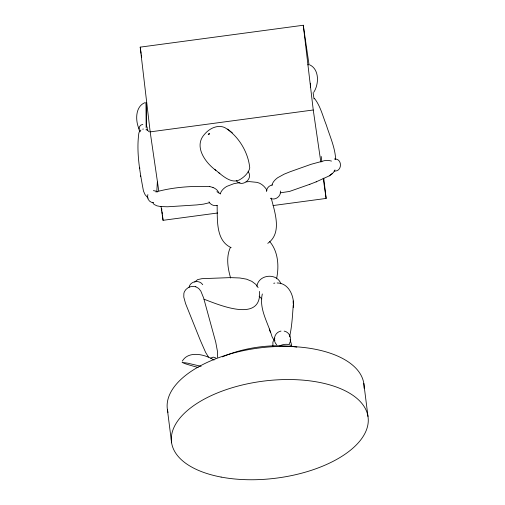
<?xml version="1.0" encoding="UTF-8"?>
<svg xmlns="http://www.w3.org/2000/svg" width="505" height="505" viewBox="0 0 505 505"><rect width="100%" height="100%" fill="white"/><g stroke="black" fill="none" stroke-linecap="round" stroke-linejoin="round"><path stroke-width="0.76" d="M208.477 357.041L205.63 352.427L200.277 340.212L185.556 303.562L183.782 297.041L183.877 293.348L184.407 291.65L185.96 289.447L188.062 287.743L190.461 286.726L192.487 286.423L195.82 286.771M217.118 205.365C217.516 219.599 215.616 240.645 231.151 247.633M157.345 182.046L156.809 191.414M310.651 83.218L310.499 85.597M293.26 304.932C292.477 315.575 291.953 326.546 289.548 336.955M271.974 185.165C272.662 181.983 275.162 179.61 277.662 177.728L284.151 174.162L290.293 171.681L311.112 164.289L324.57 160.64L328.345 160.375L331.507 161.076M310.398 86.746L310.322 87.485M266.375 191.54C266.495 188.251 269.216 185.348 272.466 184.937M214.758 169.44C221.506 174.648 231.795 185.531 240.948 178.953C243.789 177.148 246.295 174.768 248.1 171.908C248.845 170.652 249.489 169.295 249.741 167.843C248.239 152.068 238.278 135.643 224.624 127.494C217.137 124.325 208.893 128.819 204.184 134.677C193.649 146.665 205.478 162.831 215.869 170.343M217.415 357.37L217.623 352.256L215.736 342.156L203.603 297.899L200.826 291.101L198.711 288.443L195.688 286.714M262.322 293.979C258.787 308.814 267.966 322.512 271.905 336.324C272.542 337.952 273.571 339.448 274.928 340.559M276.557 278.779C279.233 266.362 278.242 251.515 269.702 241.548M140.927 130.056C139.992 130.776 139.348 131.811 138.894 132.891C136.142 152.081 139.942 172.104 143.458 191.029L145.093 194.677L148.135 198.149M256.893 286.266C258.497 274.417 276.828 272.46 280.881 283.734M147.283 130.157L147.157 126.951M147.877 194.577C146.362 198.37 149.6 202.871 153.671 202.669M189.022 287.269C190.259 281.096 199.336 279.404 202.739 284.706M182.28 361.157C188.618 350.281 205.175 354.39 214.013 360.078M316.149 181.863L329.26 175.866L333.578 172.426L335.004 169.914M220.256 193.92C221.184 190.574 223.816 188.176 226.695 186.433L233.916 183.668L239.982 182.539M289.22 343.76C292.591 339.221 289.725 332.082 284.17 331.091M230.406 247.393C225.937 256.957 227.768 268.243 230.621 278.028M313.794 92.226C318.971 84.322 319.52 69.456 309.805 64.892M274.865 338.041L272.902 342.018L272.883 346.405M194.728 282.068L197.594 279.625L201.931 278.672L230.362 277.611L239.742 277.971L246.497 279.158L251.812 281.348L255.89 284.429L258.112 287.616M210.692 358.121L213.192 357.136L215.856 357.982M329.26 175.866L332.366 173.657M267.77 243.359C282.434 233.171 274.758 212.163 271.236 198.105M155.856 191.957C173.202 187.115 191.793 185.865 209.764 186.572L209.827 186.591M279.423 331.533C274.234 333.489 272.618 340.976 276.702 344.795M280.224 192.828L289.472 191.458L309.862 184.281M309.527 184.407L316.477 181.737M279.947 331.381L280.988 331.065M142.7 129.179L143.407 129.028M209.48 202.707L203.49 204.134L196.836 204.916L167.546 206.785L160.615 206.545L156.922 205.832L154.063 204.424L152.396 202.271M217.238 205.32C214.139 206.292 210.402 204.79 208.988 201.836M142.827 124.419C139.361 124.628 137.65 129.356 140.194 131.717M273.71 283.28L274.84 283.084M145.074 102.622C135.132 106.34 135.245 120.903 139.159 129.122M158.766 190.839L150.168 131.874L140.213 47.135L303.284 25.25L309.054 64.817M150.168 131.874L313.245 109.989L303.284 25.25M161.026 206.356L163.058 220.319L217.68 212.99M273.079 205.554L326.135 198.433L323.762 178.221M246.011 181.876L249.293 181.604L256.995 182.362C261.457 183.315 264.645 186.553 267.044 190.252M307.779 64.722L308.296 64.899M334.297 159.006C342.642 158.185 342.415 172.079 334.108 171.006M153.4 190.631L155.761 191.079L157.314 192.014M277.119 282.964C289.22 283.008 294.693 297.066 293.31 307.412M201.123 366.34L187.765 363.183L182.059 362.363L184.571 363.505A43.405 3.787 11 0 0 187.62 364.484L187.841 364.553M212.971 187.469C215.515 188.498 217.857 190.271 218.848 192.929M209.764 186.572L213.028 187.481M188.302 364.698L189.274 364.982A66.736 5.826 11 0 0 192.531 365.929L194.343 366.434A73.433 6.413 11 0 0 198.206 367.476M204.064 299.225C219.561 305.096 261.659 323.093 259.564 291.41M216.904 191.711L220.42 193.819M270.327 198.25C275.067 200.921 281.304 196.293 280.401 191.004M147.043 129.753L149.158 131.824M227.578 129.04L232.319 132.853M261.874 298.916L259.122 296.189M218.804 172.716L219.852 173.562M236.264 180.601C241.579 188.188 253.762 178.833 248.151 171.65M314.413 98.349C320.498 106.094 322.739 116.112 326.356 125.107C329.891 136.413 335.124 147.523 335.673 159.504M290.097 339.669L291.732 345.3M270.446 332.448L269.298 329.058M313.125 92.743L314.028 98.955M313.245 109.989L320.82 161.966M323.194 178.259L326.135 198.433M140.213 47.135L141.116 53.347M141.343 54.893L141.684 57.223M363.796 383.32L367.981 416.461M167.414 409.681L171.605 442.822M321.205 156.449L321.843 161.89M161.688 208.66L161.871 210.213M162.055 211.765L162.332 214.101M162.515 215.654L163.058 220.319M139.708 167.805L139.803 168.657M140.579 175.847L140.674 176.706M146.197 103.929L146.166 103.058L146.147 127.664M146.197 104.062L146.387 126.673M293.165 300.993L293.216 303.53M146.179 130.044L146.166 129.141M168.014 412.421A99.081 48.941 -7.2 0 1 260.031 347.876A99.081 48.941 -7.2 0 1 364.073 388.212M279.536 346.108A7.152 3.529 -7.2 0 1 286.897 344.303A7.152 3.529 -7.2 0 1 291.972 346.708M222.478 356.865A74.424 36.764 -7.2 0 1 296.845 347.099M146.096 102.982L146.122 102.622L146.16 102.957M221.114 477.073A99.081 48.941 -7.2 0 0 368.278 419.945A99.081 48.941 -7.2 0 0 219.984 391.912A99.081 48.941 -7.2 0 0 221.114 477.073M208.811 134.519A0.84 0.379 -39.9 0 0 209.594 133.459A0.84 0.379 -39.9 0 0 208.426 133.983A0.84 0.379 -39.9 0 0 208.811 134.519"/></g></svg>
